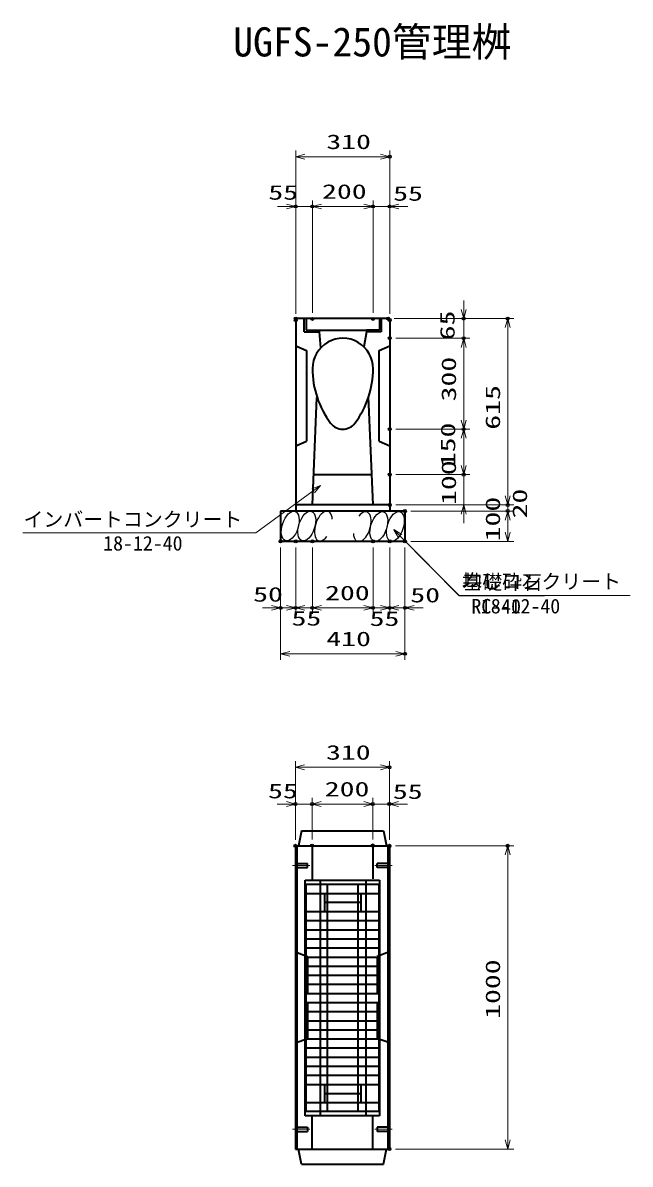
# Model space of a CAD drawing. Units: millimetres on the paper. Extents: x 15 to 1219, y 8 to 859.
# Drawn here: x 263.8 to 363.9, y 452.4 to 640.6 of the extents above; entities that cross this region are included whole.
import ezdxf
from ezdxf.enums import TextEntityAlignment as Align

# ---------------------------------------------------------------- set-up
doc = ezdxf.new("R2010")
doc.units = ezdxf.units.MM
doc.header["$PDMODE"] = 32
doc.header["$PDSIZE"] = 0.5
doc.linetypes.add('DASHED', pattern=[7.5, 6, -1.5])
doc.linetypes.add('USER1', pattern=[18.5, 12, -1.5, 3.5, -1.5])
for name, color, linetype, lineweight in [('D-BMK（構造物基準線）', 2, 'USER1', 18), ('D-STR-DIM（寸法）', 7, 'Continuous', 13), ('D-STR-HTXT(均しCON-旗)', 7, 'Continuous', 13), ('D-STR-HTXT(基礎砕石-旗)', 7, 'Continuous', 13), ('D-STR-HTXT（旗上げ）', 7, 'Continuous', 13), ('D-STR-STRF(グリ)', 7, 'Continuous', 25), ('D-STR（構造物）', 1, 'Continuous', 35)]:
    doc.layers.add(name, color=color, linetype=linetype, lineweight=lineweight)
doc.layers.add('D-STR-TXT(文字)', color=7, linetype='Continuous')
doc.layers.add('Defpoints_10', color=151, linetype='Continuous')
doc.styles.add('ＭＳ ゴシック', font='')
doc.styles.get('ＭＳ ゴシック').set_extended_font_data('MS Gothic')

# ---------------------------------------------------------------- blocks, each defined once
blk = doc.blocks.new('_Open30')
at = {"color": 7, "linetype": 'Continuous', "lineweight": 13}
for p, q in [((-1, 0.2679), (0, 0)), ((0, 0), (-1, -0.2679)), ((0, 0), (-1, 0))]:
    blk.add_line(p, q, dxfattribs=at)

msp = doc.modelspace()

# ---------------------------------------------------------------- linework, layer by layer
at = {"layer": 'D-BMK（構造物基準線）'}
for p, q in [((308.276, 501.626), (311.125, 501.626)), ((324.7, 501.626), (321.85, 501.626)), ((308.276, 458.126), (311.125, 458.126)), ((324.7, 458.126), (321.85, 458.126))]:
    msp.add_line(p, q, dxfattribs=at)
at = {"layer": 'D-STR-DIM（寸法）'}
for p, q in [((308.789, 611.32), (308.789, 619.528)), ((308.789, 611.32), (308.789, 619.528)), ((324.289, 611.32), (324.289, 619.528)), ((324.289, 611.32), (324.289, 619.528)), ((310.289, 618.528), (322.789, 618.528)), ((310.289, 618.528), (322.789, 618.528)), ((307.289, 610.32), (305.789, 610.32)), ((307.289, 610.32), (305.789, 610.32)), ((308.789, 592.587), (308.789, 611.32)), ((308.789, 592.837), (308.789, 611.32)), ((308.789, 610.32), (311.539, 610.32)), ((308.789, 610.32), (311.539, 610.32)), ((311.539, 592.782), (311.539, 611.32)), ((311.539, 592.782), (311.539, 611.32)), ((311.539, 592.782), (311.539, 611.32)), ((311.539, 592.782), (311.539, 611.32)), ((313.039, 610.32), (314.539, 610.32)), ((313.039, 610.32), (320.039, 610.32)), ((313.039, 610.32), (314.539, 610.32)), ((313.039, 610.32), (320.039, 610.32)), ((320.039, 610.32), (318.539, 610.32)), ((320.039, 610.32), (318.539, 610.32)), ((321.539, 592.782), (321.539, 611.32)), ((321.539, 592.782), (321.539, 611.32)), ((321.539, 592.782), (321.539, 611.32)), ((321.539, 592.782), (321.539, 611.32)), ((321.539, 610.32), (324.289, 610.32)), ((321.539, 610.32), (324.289, 610.32)), ((324.289, 592.587), (324.289, 611.32)), ((324.289, 592.587), (324.289, 611.32)), ((325.789, 610.32), (327.289, 610.32)), ((325.789, 610.32), (327.289, 610.32)), ((336.481, 593.337), (336.481, 594.837)), ((325.004, 591.837), (337.481, 591.837)), ((336.481, 588.586), (336.481, 591.837)), ((337.481, 591.837), (344.741, 591.837)), ((343.741, 562.587), (343.741, 590.337)), ((325.289, 588.586), (337.481, 588.586)), ((325.289, 588.586), (337.481, 588.586)), ((336.481, 575.089), (336.481, 587.086)), ((336.481, 587.086), (336.481, 585.586)), ((325.289, 573.589), (337.481, 573.589)), ((325.289, 573.589), (337.481, 573.589)), ((336.481, 567.589), (336.481, 572.089)), ((336.481, 567.589), (336.481, 569.089)), ((325.289, 566.089), (337.481, 566.089)), ((325.289, 566.089), (337.481, 566.089)), ((336.481, 561.089), (336.481, 566.089)), ((343.741, 562.587), (343.741, 564.087)), ((325.289, 561.089), (337.481, 561.089)), ((325.289, 561.087), (344.741, 561.087)), ((325.289, 561.087), (344.741, 561.087)), ((343.741, 560.087), (343.741, 561.087)), ((327.789, 560.087), (344.741, 560.087)), ((327.789, 560.087), (344.741, 560.087)), ((336.481, 559.589), (336.481, 558.089)), ((343.741, 558.587), (343.741, 557.087)), ((343.741, 556.587), (343.741, 558.587)), ((306.289, 554.087), (306.289, 543.12)), ((308.789, 554.087), (308.789, 543.12)), ((308.789, 554.087), (308.789, 543.12)), ((311.539, 554.087), (311.539, 543.12)), ((311.539, 554.087), (311.539, 543.12)), ((321.539, 554.087), (321.539, 543.12)), ((321.539, 554.087), (321.539, 543.12)), ((324.289, 554.087), (324.289, 543.12)), ((324.289, 554.087), (324.289, 543.12)), ((326.789, 554.087), (326.789, 543.12)), ((327.789, 555.087), (344.741, 555.087)), ((304.789, 544.12), (303.289, 544.12)), ((307.289, 544.12), (305.789, 544.12)), ((306.289, 544.12), (308.789, 544.12)), ((308.789, 544.12), (311.539, 544.12)), ((310.289, 544.12), (311.789, 544.12)), ((313.039, 544.12), (314.539, 544.12)), ((313.039, 544.12), (320.039, 544.12)), ((320.039, 544.12), (318.539, 544.12)), ((322.789, 544.12), (321.289, 544.12)), ((321.539, 544.12), (324.289, 544.12)), ((324.289, 544.12), (326.789, 544.12)), ((325.789, 544.12), (327.289, 544.12)), ((328.289, 544.12), (329.789, 544.12)), ((306.289, 543.12), (306.289, 535.55)), ((326.789, 543.12), (326.789, 535.55)), ((307.789, 536.55), (325.289, 536.55)), ((308.738, 512.773), (308.738, 518.823)), ((310.238, 517.823), (322.738, 517.823)), ((324.238, 512.803), (324.238, 518.823)), ((308.738, 505.876), (308.738, 512.773)), ((311.488, 505.928), (311.488, 512.773)), ((311.488, 505.928), (311.488, 512.773)), ((321.488, 505.943), (321.488, 512.773)), ((321.488, 505.913), (321.488, 512.773)), ((324.238, 505.846), (324.238, 512.773)), ((307.238, 511.773), (305.738, 511.773)), ((308.738, 511.773), (311.488, 511.773)), ((312.988, 511.773), (314.488, 511.773)), ((312.988, 511.773), (319.988, 511.773)), ((319.988, 511.773), (318.488, 511.773)), ((321.488, 511.773), (324.238, 511.773)), ((325.738, 511.773), (327.238, 511.773)), ((325.238, 504.876), (344.741, 504.876)), ((343.741, 456.376), (343.741, 503.376)), ((325.238, 454.876), (344.741, 454.876))]:
    msp.add_line(p, q, dxfattribs=at)
at = {"layer": 'D-STR-HTXT(均しCON-旗)'}
msp.add_lwpolyline([(363.936, 546.14), (335.729, 546.14), (326.006, 555.956)], dxfattribs=at)
at = {"layer": 'D-STR-HTXT(基礎砕石-旗)'}
msp.add_lwpolyline([(349.833, 546.114), (335.729, 546.114), (326.006, 555.931)], dxfattribs=at)
at = {"layer": 'D-STR-HTXT（旗上げ）'}
msp.add_lwpolyline([(263.781, 556.501), (302.226, 556.501), (311.655, 563.409)], dxfattribs=at)
at = {"layer": 'D-STR-STRF(グリ)'}
for centre, major_axis in [((307.883, 557.611), (0.79, 2.421)), ((310.604, 557.611), (0.79, 2.421)), ((322.493, 557.53), (-0.771, -2.427)), ((325.214, 557.551), (-0.771, -2.427))]:
    msp.add_ellipse(centre, major_axis=major_axis, ratio=0.5139, dxfattribs=at)
for centre, major_axis in [((313.345, 557.611), (0.79, 2.421)), ((319.752, 557.508), (-0.771, -2.427))]:
    msp.add_ellipse(centre, major_axis=major_axis, ratio=0.5139, start_param=5.3575563, end_param=10.3750652, dxfattribs=at)
at = {"layer": 'D-STR（構造物）'}
for p, q in [((309.039, 591.837), (308.789, 591.587)), ((308.789, 591.587), (308.789, 560.087)), ((324.039, 591.837), (309.039, 591.837)), ((310.181, 589.637), (310.181, 591.837)), ((310.481, 591.837), (310.48, 589.937)), ((322.596, 591.837), (322.595, 589.944)), ((322.896, 591.837), (322.895, 589.644)), ((324.039, 591.837), (324.289, 591.587)), ((324.289, 591.587), (324.289, 560.087)), ((310.181, 589.637), (312.645, 589.635)), ((310.48, 589.937), (322.595, 589.944)), ((312.645, 589.935), (312.645, 589.635)), ((312.645, 589.635), (312.877, 586.991)), ((320.43, 589.645), (319.998, 587.197)), ((322.595, 589.944), (320.43, 589.945)), ((320.43, 589.945), (320.43, 589.645)), ((322.895, 589.644), (320.43, 589.645)), ((308.789, 587.337), (310.539, 586.587)), ((322.539, 586.587), (324.289, 587.337)), ((310.539, 586.587), (310.539, 571.587)), ((322.539, 571.587), (322.539, 586.587)), ((311.539, 561.087), (312.289, 578.837)), ((321.539, 561.087), (320.789, 578.908)), ((308.789, 570.837), (310.539, 571.587)), ((322.539, 571.587), (324.289, 570.837)), ((321.328, 566.087), (311.75, 566.087)), ((324.289, 561.087), (308.789, 561.087)), ((326.789, 560.087), (306.289, 560.087)), ((306.289, 560.087), (306.289, 555.087)), ((326.789, 560.087), (326.789, 555.087)), ((326.789, 555.087), (306.289, 555.087)), ((309.738, 507.376), (309.238, 504.876)), ((309.738, 507.376), (323.238, 507.376)), ((323.238, 507.376), (323.738, 504.876)), ((308.738, 504.876), (308.738, 454.876)), ((308.738, 504.876), (324.238, 504.876)), ((308.988, 504.876), (308.988, 454.876)), ((323.988, 504.876), (323.988, 454.876)), ((324.238, 504.876), (324.238, 454.876)), ((310.363, 460.346), (310.363, 499.196)), ((310.363, 499.196), (322.613, 499.196)), ((312.863, 460.394), (312.863, 499.197)), ((320.363, 499.156), (320.363, 460.394)), ((322.613, 499.196), (322.613, 460.346)), ((310.508, 461.037), (310.508, 498.537)), ((310.508, 498.537), (322.508, 498.537)), ((310.508, 497.037), (322.508, 497.037)), ((313.508, 497.037), (313.508, 494.037)), ((314.008, 461.037), (314.008, 498.537)), ((319.008, 498.537), (319.008, 461.037)), ((319.508, 497.039), (319.508, 494.037)), ((322.508, 498.537), (322.508, 461.037)), ((319.513, 495.537), (313.508, 495.537)), ((310.508, 494.037), (322.508, 494.037)), ((310.508, 492.537), (322.508, 492.537)), ((310.508, 491.037), (322.508, 491.037)), ((310.508, 489.537), (322.508, 489.537)), ((310.508, 488.037), (322.508, 488.037)), ((310.508, 486.537), (322.508, 486.537)), ((310.508, 485.037), (322.508, 485.037)), ((310.508, 483.537), (322.508, 483.537)), ((310.508, 482.037), (322.508, 482.037)), ((310.508, 480.537), (322.508, 480.537)), ((310.508, 479.037), (322.508, 479.037)), ((310.508, 477.537), (322.508, 477.537)), ((310.508, 476.037), (322.508, 476.037)), ((310.508, 474.537), (322.508, 474.537)), ((310.508, 473.037), (322.508, 473.037)), ((310.508, 471.537), (322.508, 471.537)), ((310.508, 470.037), (322.508, 470.037)), ((310.508, 468.538), (322.508, 468.538)), ((310.508, 467.038), (322.508, 467.038)), ((310.508, 465.538), (322.508, 465.538)), ((313.508, 465.538), (313.508, 462.538)), ((319.508, 465.538), (319.508, 462.538)), ((313.508, 464.038), (319.508, 464.038)), ((310.508, 462.538), (322.508, 462.538)), ((322.613, 460.346), (310.363, 460.346)), ((322.508, 461.037), (310.508, 461.037)), ((308.738, 454.876), (324.238, 454.876)), ((309.738, 452.376), (309.238, 454.876)), ((323.238, 452.376), (323.738, 454.876)), ((309.738, 452.376), (323.238, 452.376))]:
    msp.add_line(p, q, dxfattribs=at)
at = {"layer": 'D-STR（構造物）', "linetype": 'DASHED'}
for p, q in [((311.488, 504.876), (311.488, 499.301)), ((321.488, 504.876), (321.488, 499.407)), ((308.738, 501.976), (310.738, 501.976)), ((308.738, 501.276), (310.738, 501.276)), ((310.738, 501.276), (310.738, 501.976)), ((322.238, 501.276), (322.238, 501.976)), ((324.238, 501.976), (322.238, 501.976)), ((324.238, 501.276), (322.238, 501.276)), ((308.738, 487.376), (310.738, 486.626)), ((310.738, 486.626), (310.738, 473.126)), ((324.238, 487.376), (322.238, 486.626)), ((322.238, 486.626), (322.238, 473.126)), ((308.738, 472.376), (310.738, 473.126)), ((324.238, 472.376), (322.238, 473.126)), ((311.488, 454.876), (311.488, 460.346)), ((321.488, 454.876), (321.488, 460.346)), ((308.738, 458.476), (310.738, 458.476)), ((308.738, 457.776), (310.738, 457.776)), ((310.738, 458.476), (310.738, 457.776)), ((322.238, 458.476), (322.238, 457.776)), ((324.238, 458.476), (322.238, 458.476)), ((324.238, 457.776), (322.238, 457.776))]:
    msp.add_line(p, q, dxfattribs=at)
at = {"layer": 'D-STR（構造物）'}
for centre, radius, start, end in [((316.539, 583.587), 5, 359.17552, 180), ((326.539, 583.587), 15, 180, 216.86989), ((306.539, 583.587), 15, 323.1301, 0), ((316.539, 576.087), 2.5, 216.86987, 323.13013)]:
    msp.add_arc(centre, radius, start, end, dxfattribs=at)
at = {"layer": 'Defpoints_10'}
for p in [(324.289, 618.528), (324.289, 618.528), (308.789, 610.32), (308.789, 610.32), (311.539, 610.32), (311.539, 610.32), (321.539, 610.32), (321.539, 610.32), (324.289, 610.32), (324.289, 610.32), (324.289, 610.32), (324.289, 610.32), (308.789, 591.837), (308.789, 591.587), (311.539, 591.782), (311.539, 591.782), (311.539, 591.782), (311.539, 591.782), (321.539, 591.782), (321.539, 591.782), (321.539, 591.782), (321.539, 591.782), (324.004, 591.837), (324.289, 591.587), (324.289, 591.587), (336.481, 591.837), (336.481, 591.837), (343.741, 591.837), (324.289, 588.586), (324.289, 588.586), (336.481, 588.586), (324.289, 573.589), (324.289, 573.589), (336.481, 573.589), (324.289, 566.089), (324.289, 566.089), (336.481, 566.089), (324.289, 561.089), (324.289, 561.087), (324.289, 561.087), (343.741, 561.087), (326.789, 560.087), (326.789, 560.087), (343.741, 560.087), (306.289, 555.087), (308.789, 555.087), (308.789, 555.087), (311.539, 555.087), (311.539, 555.087), (321.539, 555.087), (321.539, 555.087), (324.289, 555.087), (324.289, 555.087), (326.789, 555.087), (326.789, 555.087), (306.289, 544.12), (308.789, 544.12), (311.539, 544.12), (321.539, 544.12), (324.289, 544.12), (326.789, 544.12), (326.789, 544.12), (326.789, 536.55), (324.238, 517.823), (308.738, 511.773), (311.488, 511.773), (321.488, 511.773), (324.238, 511.803), (324.238, 511.773), (308.738, 504.876), (311.488, 504.928), (311.488, 504.928), (321.488, 504.943), (321.488, 504.913), (324.238, 504.876), (324.238, 504.846), (343.741, 504.876), (324.238, 454.876)]:
    msp.add_point(p, dxfattribs=at)

# ---------------------------------------------------------------- block references
at = {"layer": 'D-STR-DIM（寸法）', "xscale": 1.5, "yscale": 1.5}
for p, rotation in [((308.789, 618.528), 180), ((308.789, 618.528), 180), ((311.539, 610.32), 180), ((311.539, 610.32), 180), ((311.539, 610.32), 180), ((311.539, 610.32), 180), ((324.289, 610.32), 180), ((324.289, 610.32), 180), ((336.481, 591.837), 270), ((343.741, 591.837), 90), ((336.481, 588.586), 90), ((336.481, 588.586), 90), ((336.481, 573.589), 270), ((336.481, 573.589), 90), ((336.481, 566.089), 270), ((336.481, 566.089), 270), ((336.481, 561.089), 90), ((343.741, 561.087), 270), ((343.741, 561.087), 270), ((343.741, 560.087), 90), ((343.741, 560.087), 90), ((343.741, 555.087), 270), ((308.789, 544.12), 180), ((311.539, 544.12), 180), ((311.539, 544.12), 180), ((324.289, 544.12), 180), ((326.789, 544.12), 180), ((306.289, 536.55), 180), ((308.738, 517.823), 180), ((311.488, 511.773), 180), ((311.488, 511.773), 180), ((324.238, 511.773), 180), ((343.741, 504.876), 90), ((343.741, 454.876), 270)]:
    msp.add_blockref('_Open30', p, dxfattribs=dict(at, rotation=rotation))
for p in [(324.289, 618.528), (324.289, 618.528), (308.789, 610.32), (308.789, 610.32), (321.539, 610.32), (321.539, 610.32), (321.539, 610.32), (321.539, 610.32), (306.289, 544.12), (308.789, 544.12), (321.539, 544.12), (321.539, 544.12), (324.289, 544.12), (326.789, 536.55), (324.238, 517.823), (308.738, 511.773), (321.488, 511.773), (321.488, 511.773)]:
    msp.add_blockref('_Open30', p, dxfattribs=at)
at = {"layer": 'D-STR-HTXT(均しCON-旗)', "xscale": 1.5, "yscale": 1.5, "rotation": 134.72505}
msp.add_blockref('_Open30', (324.95, 557.022), dxfattribs=at)
at = {"layer": 'D-STR-HTXT(基礎砕石-旗)', "xscale": 1.5, "yscale": 1.5, "rotation": 134.72505}
msp.add_blockref('_Open30', (324.95, 556.997), dxfattribs=at)
at = {"layer": 'D-STR-HTXT（旗上げ）', "xscale": 1.5, "yscale": 1.5, "rotation": 36.22839}
msp.add_blockref('_Open30', (312.865, 564.296), dxfattribs=at)

# ---------------------------------------------------------------- texts
at = {"layer": 'D-STR-DIM（寸法）', "style": 'ＭＳ ゴシック', "width": 1.5}
for s, p in [('310', (313.83, 619.065)), ('310', (313.83, 619.065)), ('55', (304.269, 610.713)), ('55', (304.269, 610.713)), ('200', (313.122, 610.857)), ('200', (313.122, 610.857)), ('55', (324.853, 610.543)), ('55', (324.853, 610.543)), ('200', (313.622, 544.657)), ('50', (301.762, 544.426)), ('50', (327.681, 544.307)), ('55', (308.094, 540.475)), ('55', (320.967, 540.42)), ('410', (313.83, 537.087)), ('310', (313.779, 518.361)), ('55', (304.219, 511.991)), ('200', (313.571, 512.31)), ('55', (324.802, 511.897))]:
    msp.add_text(s, height=2.405, dxfattribs=at).set_placement(p, align=Align.BOTTOM_LEFT)
for s, p in [('65', (335.715, 588.238)), ('300', (335.943, 578.171)), ('615', (343.204, 573.499)), ('150', (335.814, 567.312)), ('100', (335.943, 561.089)), ('20', (347.656, 558.869)), ('100', (343.204, 555.087)), ('1000', (343.204, 476.335))]:
    msp.add_text(s, height=2.405, rotation=90, dxfattribs=at).set_placement(p, align=Align.BOTTOM_LEFT)
at = {"layer": 'D-STR-HTXT(均しCON-旗)', "style": 'ＭＳ ゴシック'}
for s, p in [('均しコンクリート', (336.176, 546.55)), ('18-12-40', (339.31, 542.489))]:
    msp.add_text(s, height=2.405, dxfattribs=at).set_placement(p, align=Align.BOTTOM_LEFT)
at = {"layer": 'D-STR-HTXT(基礎砕石-旗)', "style": 'ＭＳ ゴシック'}
for s, p in [('基礎砕石', (336.264, 546.449)), ('RC-40', (337.752, 542.463))]:
    msp.add_text(s, height=2.405, dxfattribs=at).set_placement(p, align=Align.BOTTOM_LEFT)
at = {"layer": 'D-STR-HTXT（旗上げ）', "style": 'ＭＳ ゴシック'}
for s, p in [('インバートコンクリート', (263.889, 556.797)), ('18-12-40', (277.032, 552.85))]:
    msp.add_text(s, height=2.405, dxfattribs=at).set_placement(p, align=Align.BOTTOM_LEFT)
at = {"layer": 'D-STR-TXT(文字)', "style": 'ＭＳ ゴシック'}
msp.add_text('UGFS-250管理桝', height=4.811, dxfattribs=at).set_placement((298.468, 633.616), align=Align.BOTTOM_LEFT)

doc.saveas('drawing.dxf')
